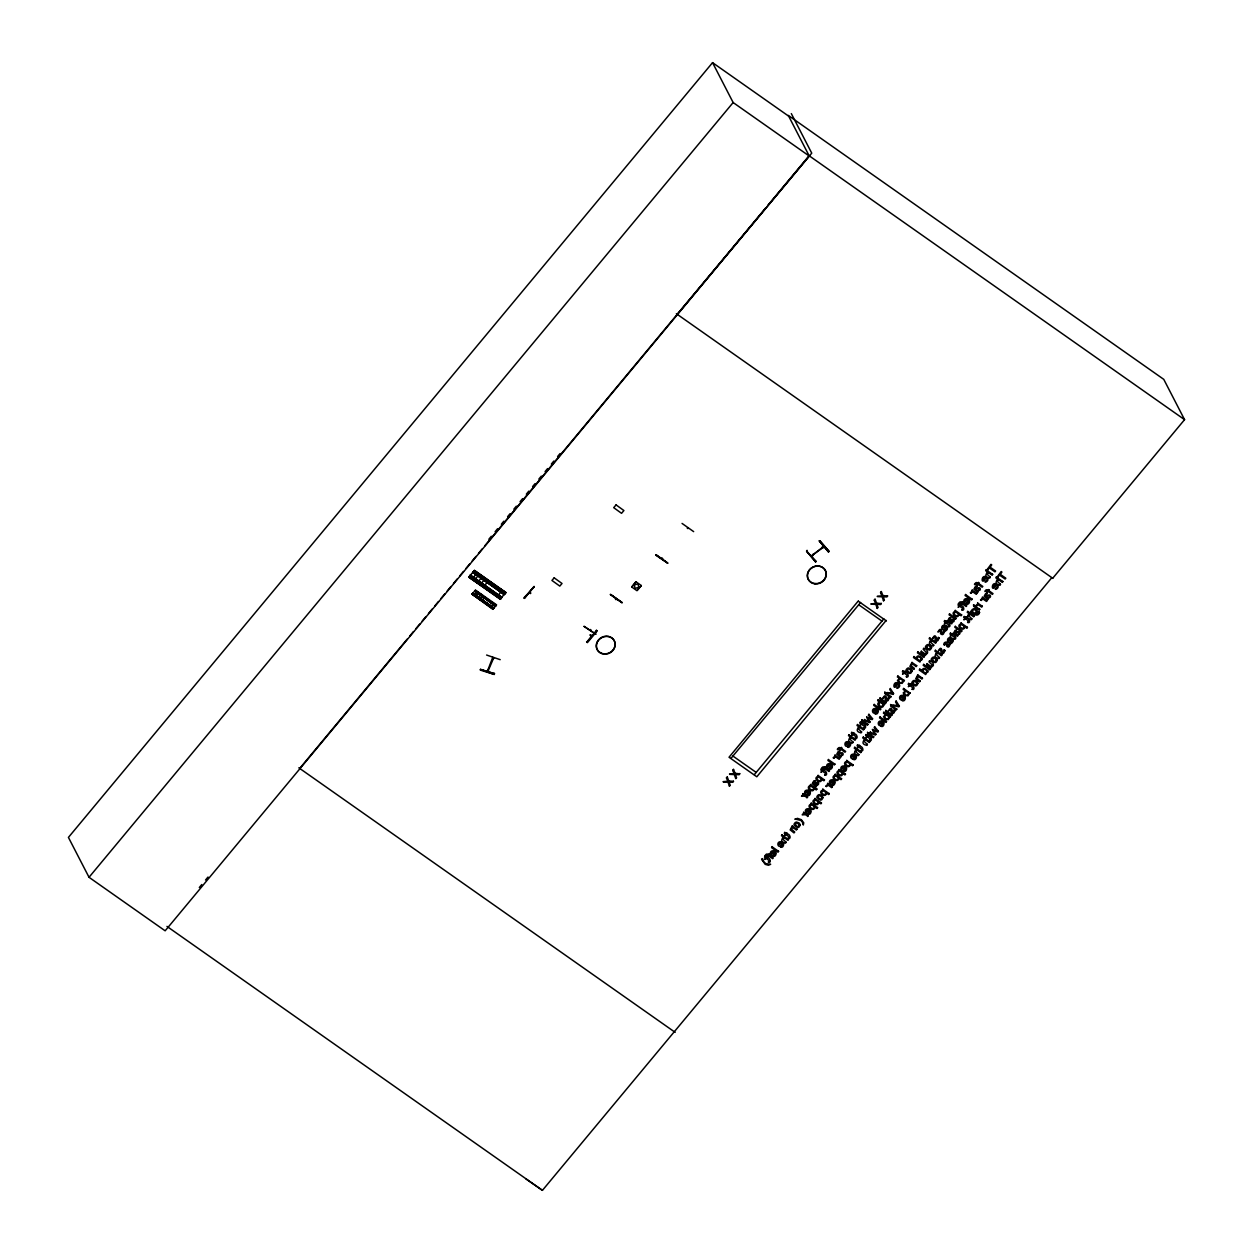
<?xml version="1.0" encoding="UTF-8"?>
<svg xmlns="http://www.w3.org/2000/svg" width="1253" height="1253" viewBox="0 0 1253 1253"><rect width="100%" height="100%" fill="white"/><g stroke="black" fill="none" stroke-linecap="round" stroke-linejoin="round"><path stroke-width="1.5" d="M530.379 593.609L529.33 592.873L530.614 592.873M590.022 635.146L591.494 636.571L590.586 634.707M591.714 636.07L590.367 634.754M888.408 697.248C886.231 705.815 887.014 689.823 882.707 698.485C889.144 693.849 882.269 700.208 887.03 701.053A2.334 2.099 -27.3 0 0 888.173 700.411L889.285 697.858M894.188 709.731C892.011 718.298 892.794 702.322 888.487 710.968C894.924 706.347 888.048 712.706 892.809 713.537A2.334 2.099 -27.3 0 0 893.953 712.91L895.065 710.341M938.293 637.26C936.101 645.812 936.884 629.836 932.577 638.497C939.014 633.861 932.138 640.22 936.899 641.066A2.334 2.099 -27.3 0 0 938.058 640.424L939.155 637.871M943.65 630.807C941.457 639.375 942.24 623.383 937.933 632.045C944.37 627.424 937.495 633.783 942.256 634.613A2.334 2.099 -27.3 0 0 943.415 633.987L944.527 631.418M944.073 649.743C941.88 658.295 942.663 642.319 938.356 650.98C944.793 646.344 937.933 652.703 942.679 653.549A2.334 2.099 -27.3 0 0 943.838 652.907L944.95 650.354M823.879 546.997L823.033 547.655M944.417 644.747C947.566 640.111 944.95 646.391 948.035 647.112A2.334 2.099 -27.3 0 0 949.194 646.47L950.307 643.917M493.619 658.076L487.809 671.624L488.231 669.697M492.711 659.109L493.588 658.342L492.805 658.107M815.593 561.877L816.267 561.344L806.572 551.179L815.593 561.877L806.603 551.101L807.073 550.318M883.694 704.703C883.24 711.015 873.811 703.951 879.778 701.946M488.466 670.433L487.746 669.541M494.402 673.347L494.246 674.443L480.463 669.478M494.246 674.427L480.228 670.057M814.199 788.262C813.604 794.606 804.41 787.479 810.299 785.521M821.811 779.115C821.216 785.459 812.007 778.332 817.911 776.374M814.904 806.854C814.325 813.197 805.115 806.071 811.02 804.113M818.804 802.155C818.225 808.498 809.015 801.372 814.92 799.414M826.541 792.851C825.962 799.195 816.752 792.068 822.657 790.11M838.915 777.972C838.335 784.315 829.126 777.189 835.031 775.231M842.815 773.273C842.235 779.632 833.026 772.49 838.93 770.532M850.442 764.111C849.847 770.454 840.638 763.328 846.542 761.37M958.984 614.111C958.388 620.47 949.179 613.343 955.084 611.386M964.763 626.61C964.168 632.953 954.958 625.827 960.863 623.869M590.022 629.899L590.915 629.82M615.505 599.357L616.084 599.67M662.211 559.292L662.759 558.65L661.85 558.854M688.21 528.108L687.27 528.155L687.913 528.609M883.255 704.593C879.512 711.14 876.286 698.219 883.083 704.264M889.035 717.092C885.291 723.623 882.065 710.702 888.863 716.747M902.974 680.88C899.231 687.427 896.005 674.506 902.802 680.551M908.754 693.363C905.011 699.91 901.784 686.989 908.582 693.034M813.745 788.153C813.103 792.648 806.243 787.276 811.13 786.32L813.573 787.824M821.341 779.006C820.715 783.485 813.839 778.129 818.742 777.158L821.169 778.661M814.45 806.744C813.823 811.224 806.948 805.867 811.834 804.896L814.278 806.399M818.35 802.045C817.723 806.54 810.848 801.168 815.734 800.213L818.178 801.716M826.087 792.742C825.461 797.221 818.585 791.865 823.472 790.909L825.915 792.413M838.461 777.862C837.818 782.358 830.958 776.985 835.845 776.03L838.288 777.533M842.361 773.164C841.734 777.659 834.858 772.287 839.745 771.331L842.188 772.835M849.988 764.001C849.346 768.496 842.486 763.124 847.373 762.169L849.816 763.672M958.514 614.001C957.887 618.496 951.011 613.14 955.914 612.169L958.341 613.672M964.309 626.5C963.667 630.979 956.806 625.623 961.693 624.652L964.137 626.155M978.687 611.715L977.387 614.221L975.116 613.422M916.804 658.624C920.454 651.936 924.087 665.641 916.632 658.295M922.584 671.107C926.233 664.419 929.867 678.124 922.412 670.778M972.124 611.527C975.633 604.839 979.126 618.215 971.952 611.198M944.543 645.123L943.713 644.543C943.76 640.784 950.056 641.442 947.331 644.982C947.754 649.101 949.758 641.442 950.479 644.246M468.779 577.132L500.558 598.762L469.546 576.223L500.996 598.48L500.307 599.279L468.779 577.132L474.417 570.413L505.914 592.591L474.417 570.413M469.53 576.27L501.028 598.417M469.75 575.988L470.486 575.096L501.983 597.274L501.231 598.151L469.844 575.879M472.71 572.464L473.477 571.54L504.928 593.797L504.223 594.611L472.835 572.323M504.865 593.844L473.477 571.54M473.681 571.305L505.867 592.669L505.163 593.468L473.65 571.321L505.194 593.452M471.911 594L492.868 609.318L496.58 604.87L475.545 590.132L471.989 594.141L492.993 609.021M472.929 593.249L493.917 608.065L472.945 593.217L472.428 593.828L493.525 608.519L472.052 594.173M474.918 590.883L495.452 606.233L474.605 591.009L496.125 605.45L475.106 590.664M496.063 605.481L475.294 590.288M500.307 599.279L505.398 592.747M500.213 659.673L486.603 655.037M656.039 554.719L667.645 562.926M589.991 630.071L590.429 629.476M661.772 558.948L662.148 557.961M837.834 749.451L840.246 748.824L839.98 750.672L840.857 749.075M958.968 603.742L961.537 603.226L959.955 605.152L958.451 603.883M975.006 584.462L977.418 583.835L977.152 585.684L978.029 584.086M812.743 554.359L813.213 555.33L811.913 556.191M979.486 612.278C978.938 617.463 972.03 614.55 970.48 611.386M833.762 757.971L835.829 756.984L839.103 759.287L839.588 758.175M826.369 786.32L828.437 785.333L831.694 787.636L832.18 786.524M970.934 592.982L973.001 591.996L976.275 594.282L976.76 593.17M976.385 605.857L978.452 604.87L981.725 607.172L982.211 606.06M981.146 600.156L983.213 599.153L986.487 601.456L986.957 600.344M469.985 575.299L501.592 597.509L470.376 575.252M473.979 570.726L505.539 592.826M472.616 593.483L493.917 608.065M504.489 594.079L472.976 571.76M807.465 796.814L806.979 797.926C805.115 793.963 798.6 798.349 802.891 794.825M833.934 758.3L833.135 757.736L835.015 756.185M808.169 815.39L807.699 816.502C805.836 812.539 799.304 816.94 803.596 813.416M826.526 786.649L825.727 786.085L827.606 784.535M971.106 593.311L970.308 592.747L972.187 591.197M976.557 606.201L975.758 605.622L977.638 604.087M981.318 600.485L980.504 599.905L982.383 598.37M764.956 856.05L766.46 857.318C771.19 852.369 762.294 858.258 766.194 854.311A1.66 1.504 -27.3 0 1 767.306 854.045L768.684 854.656L768.95 853.794M821.279 768.872L822.782 770.141C827.513 765.191 818.616 771.081 822.516 767.134A1.66 1.504 -27.3 0 1 823.628 766.867L824.991 767.462L825.257 766.617M838.006 749.78L837.302 749.294L838.539 747.853A1.66 1.504 -27.3 0 1 839.667 747.587L841.029 748.182L841.296 747.321M959.14 604.087L958.435 603.586L959.688 602.145A1.66 1.504 -27.3 0 1 960.8 601.879L962.163 602.474L962.429 601.612M975.179 584.791L974.458 584.29L975.711 582.849A1.66 1.504 -27.3 0 1 976.839 582.582L978.201 583.193L978.468 582.332M988.225 591.259L986.706 592.403C989.839 588.55 982.148 593.891 985.923 590.022A1.66 1.504 -27.3 0 1 987.035 589.756L988.398 590.367L988.664 589.505M788.685 116.169L712.55 62.65L68.429 837.411L89.026 877.288L165.145 930.807L809.266 156.045L788.294 115.417L1163.771 379.361L1184.571 419.661L1052.614 578.369L1051.721 577.758M89.026 877.288L733.146 102.542L712.55 62.65M199.305 887.516L201.796 884.524M205.523 880.029L208.014 877.037M488.842 539.26L491.333 536.253M495.092 531.726L497.582 528.719M501.341 524.208L503.831 521.201M507.59 516.69L510.096 513.683M513.84 509.172L516.346 506.165M520.089 501.654L522.595 498.647M526.338 494.136L528.844 491.129M532.588 486.618L535.094 483.611M538.837 479.1L541.343 476.093M545.086 471.582L547.592 468.575M551.336 464.064L553.842 461.057M557.585 456.546L560.091 453.539M299.702 768.418L407.209 639.108M409.715 636.101L413.459 631.59M415.965 628.583L419.708 624.072M422.214 621.065L425.957 616.554M428.463 613.547L432.222 609.036M434.713 606.029L438.472 601.518M440.962 598.511L444.721 594M447.211 590.993L450.97 586.482M453.461 583.475L457.22 578.964M459.71 575.957L463.469 571.446M465.975 568.439L469.718 563.928M472.224 560.921L475.968 556.41M478.474 553.403L482.217 548.892M484.723 545.885L765.552 208.092M768.042 205.1L809.093 155.717L1184.571 419.661M472.256 578.714L477.127 572.872M474.401 580.217L479.257 574.375M477.597 582.457L482.452 576.615M480.432 584.446L485.303 578.604M477.362 591.745L474.041 595.504M483.642 586.702L488.498 580.859M480.917 594.251L477.612 598.01M497.347 596.35L502.202 590.508M490.847 607.407L494.089 603.507M631.825 586.78L635.944 581.752L641.317 585.558L636.822 590.602L631.825 587.062L635.944 581.752M641.317 585.558L637.166 590.555M886.137 620.423L756.812 776.782L729.027 757.251L858.336 600.892M723.185 781.621L727.758 781.261L726.395 777.753M726.568 778.097L727.179 776.829M729.497 774.041L734.07 773.681L732.707 770.172M732.88 770.501L733.491 769.232M870.992 603.852L875.565 603.492L874.202 599.983M874.375 600.312L874.986 599.044M877.288 596.271L881.861 595.911L880.514 592.403M880.671 592.732L881.282 591.463M729.324 785.944L730.28 785.333L728.901 781.778M729.074 782.107L732.801 782.295L733.381 781.089M735.636 778.364L736.592 777.753L735.213 774.182M735.386 774.526L739.113 774.714L739.677 773.493M877.131 608.175L878.087 607.564L876.708 603.993M876.881 604.338L880.608 604.526L881.172 603.304M883.428 600.594L884.383 599.983L883.005 596.412M883.177 596.741L886.92 596.945L887.484 595.723M834.827 763.907L834.341 765.019L827.92 760.493L828.405 759.381M853.027 742.011L852.541 743.123C844.13 741.181 852.948 736.999 848.5 735.746L848.97 734.634M861.531 731.783L861.046 732.895C852.635 730.953 861.453 726.756 857.005 725.518L857.475 724.406M880.64 708.791L880.17 709.903L873.748 705.376L874.218 704.264M879.951 702.291L877.664 700.678L878.134 699.566M904.274 680.348L902.144 683.371L898.84 682.901L897.461 680.363L899.67 678.562L897.383 676.949L897.853 675.837M920.407 660.942L919.937 662.054L913.515 657.543L913.985 656.431M924.322 656.243L923.853 657.355L917.431 652.844L917.901 651.732M933.673 644.997L933.187 646.109C924.777 644.183 933.595 639.985 929.146 638.732L929.632 637.62M955.945 618.215L955.459 619.327L949.038 614.816L949.523 613.704M971.983 598.903L971.514 600.015L965.092 595.504L965.562 594.392M990.183 577.022L989.713 578.134C981.303 576.192 990.121 571.994 985.672 570.757L986.142 569.645M862.534 720.318L861.97 721.54L861.719 719.755M880.828 698.313L880.248 699.534L880.013 697.749M885.589 692.58L885.025 693.802L884.775 692.016M989.337 567.719L987.787 570.115L987.066 569.614L991.013 564.304M822.595 771.034L820.934 772.349L822.125 770.924L820.809 769.984L821.451 769.201M853.105 734.352L851.445 735.668L852.635 734.227L851.304 733.303L851.789 732.191M861.61 724.124L859.95 725.424L861.14 723.999L859.809 723.059L860.294 721.947M904.196 672.892L902.52 674.208L903.726 672.783L902.395 671.843L902.865 670.731M945.984 622.631L944.323 623.947L945.514 622.522L944.182 621.582L944.668 620.47M959.767 606.045L958.106 607.36L959.297 605.935L957.981 604.995L958.623 604.212M989.51 568.048L994.929 571.854L995.618 571.039L990.199 567.217L991.75 564.821M803.063 795.169L802.844 793.572M810.472 785.85L810.472 784.409M818.084 776.703L818.084 775.247M835.187 756.514L834.968 754.933M851.962 732.519L853.277 733.444L853.544 732.582M860.466 722.292L861.782 723.216L862.048 722.354M867.859 724.156L867.389 725.268L862.784 722.026L863.254 720.914M870.021 721.556L869.598 722.605L864.006 720.538L864.492 719.426M864.664 719.755L868.877 721.493L866.606 716.888M866.778 717.217L871.258 718.627L868.376 715.291L868.877 714.147M886.153 702.15L885.683 703.262L881.078 700.02L881.548 698.908M890.93 696.417L890.444 697.529L885.84 694.287L886.31 693.175M886.811 692.564L892.089 693.003M892.261 693.332L889.771 689.573L890.288 688.398M903.037 671.075L904.368 672L904.635 671.138M914.236 668.366L913.766 669.478L909.897 666.424L912.012 662.273M925.92 654.317L925.45 655.429L920.845 652.186L921.315 651.074M921.488 651.403L924.933 653.831L926.687 652.735L923.226 649.32L923.696 648.208M944.825 620.799L946.156 621.739L946.422 620.877M955.256 611.715L955.256 610.258M972.359 591.526L972.14 589.944M824.631 774.746C827.81 776.923 827.011 770.015 823.425 770.595L824.819 768.371M824.991 768.7L828.953 771.488L829.611 770.705L825.633 767.917L825.899 767.055M841.029 749.419L844.992 752.207L845.634 751.424L841.671 748.636L841.938 747.775M855.141 738.048C858.321 740.225 857.506 733.318 853.919 733.898L854.186 733.036M863.646 727.821C866.825 729.998 866.011 723.091 862.424 723.67L862.69 722.809M906.232 676.604C909.412 678.781 908.597 671.874 905.011 672.454L905.277 671.592M948.02 626.343C951.199 628.52 950.385 621.613 946.798 622.193L947.064 621.331M961.803 609.757C964.982 611.934 964.183 605.011 960.597 605.606L961.991 603.382M962.163 603.711L966.126 606.499L966.783 605.716L962.805 602.928L963.071 602.066M978.201 584.431L982.164 587.203L982.806 586.435L978.844 583.647L979.11 582.786M816.142 785.427L818.178 784.691A1.848 1.66 -27.3 0 0 818.601 783.407L818.538 783.094A2.099 1.879 -27.3 0 0 817.896 782.248C814.654 782.029 811.396 785.396 815.014 780.619M839.526 751.142C835.892 755.919 839.15 752.552 842.392 752.787A2.099 1.879 -27.3 0 1 843.034 753.617L843.112 753.93A1.848 1.66 -27.3 0 1 842.689 755.214L840.653 755.951M951.7 622.381L953.737 621.645A1.848 1.66 -27.3 0 0 954.159 620.36L954.081 620.047A2.099 1.879 -27.3 0 0 953.439 619.201C950.197 618.982 946.955 622.349 950.573 617.572M976.698 586.153C973.064 590.93 976.322 587.563 979.564 587.782A2.099 1.879 -27.3 0 1 980.206 588.628L980.285 588.941A1.848 1.66 -27.3 0 1 979.862 590.226L977.826 590.962M808.138 791.16L806.039 791.301L805.616 793.165L807.966 790.831M830.175 764.643L828.076 764.784L827.669 766.648L830.003 764.314M848.422 742.7L846.323 742.841L845.9 744.705L848.25 742.371M876.004 709.527L873.905 709.668L873.482 711.532L875.831 709.198M897.336 683.872L895.237 684.013L894.814 685.861L897.164 683.543M945.232 626.265L943.133 626.39L942.726 628.254L945.06 625.92M967.347 599.654L965.249 599.795L964.841 601.659L967.175 599.326M985.594 577.711L983.495 577.852L983.072 579.716L985.422 577.382M807.104 795.091C810.065 798.004 812.461 789.735 807.621 790.079C801.528 789.907 806.196 799.79 808.561 791.254M829.141 768.575C832.117 771.503 834.514 763.234 829.674 763.563C823.581 763.39 828.233 773.273 830.598 764.737M847.514 747.023C848.97 749.137 853.418 742.543 848.485 741.729C842 740.351 845.853 751.8 848.845 742.794M874.97 713.458C877.93 716.387 880.326 708.117 875.487 708.446C869.394 708.274 874.061 718.157 876.427 709.621M897.931 684.295L898.73 685.219A1.707 1.535 -27.3 0 1 898.746 686.268C892.919 690.231 902.176 687.96 899.043 683.872C892.543 678.249 892.34 693.802 897.759 683.95M944.198 630.196C947.174 633.11 949.555 624.84 944.731 625.169C938.622 625.012 943.29 634.895 945.655 626.343M966.314 603.586C969.289 606.499 971.686 598.229 966.846 598.574C960.753 598.401 965.405 608.285 967.77 599.748M986.189 578.134L986.988 579.058A1.707 1.535 -27.3 0 1 986.988 580.108C981.162 584.07 990.434 581.799 987.301 577.727C980.801 572.104 980.598 587.641 986.017 577.805M807.23 795.467L809.532 793.556A1.707 1.535 -27.3 0 0 809.532 792.507L808.733 791.583M829.282 768.966L831.585 767.04A1.707 1.535 -27.3 0 0 831.585 765.99L830.77 765.066M875.095 713.85L877.398 711.923A1.707 1.535 -27.3 0 0 877.398 710.874L876.599 709.95M888.549 697.623L889.458 698.187M938.434 637.636L939.327 638.2M943.791 631.183L944.684 631.763M944.323 630.572L946.641 628.661A1.707 1.535 -27.3 0 0 946.626 627.596L945.827 626.672M966.455 603.962L968.757 602.051A1.707 1.535 -27.3 0 0 968.757 601.001L967.942 600.077M824.803 775.074L825.774 773.649L822.767 771.378M855.313 738.377L856.269 736.952L853.277 734.681M863.818 728.15L864.774 726.724L861.782 724.453M906.405 676.933L907.36 675.508L904.368 673.237M948.192 626.672L949.147 625.247L946.156 622.96M961.975 610.086L962.946 608.66L959.939 606.374M815.186 780.964L813.745 780.917L812.226 783.673L816.157 786.884L816.627 785.772M839.698 751.487L838.257 751.455L836.738 754.196L840.669 757.407L841.139 756.295M851.304 737.5L854.922 740.257L855.392 739.145M859.809 727.273L863.427 730.029L863.897 728.917M867.421 717.922L872.072 719.629L872.495 718.58M883.866 705.032L884.555 704.076M886.983 692.909L893.044 694.397L893.467 693.363M912.529 663.871L916.147 666.627L916.616 665.515M931.966 640.502L935.568 643.259L936.054 642.147M950.745 617.901L949.304 617.87L947.785 620.627L951.716 623.837L952.186 622.725M976.87 586.482L975.429 586.451L973.91 589.208L977.841 592.418L978.311 591.306M988.476 572.511L992.094 575.268L992.564 574.156M814.372 788.591L816.298 789.954L816.784 788.842M821.984 779.444L823.91 780.807L824.38 779.695M959.156 614.456L961.082 615.803L961.552 614.69M761.746 859.527L762.576 858.603L763.531 861.547L765.834 863.63L770.658 864.288L768.449 865.259L765.16 864.335L761.573 859.198M778.505 851.085L778.019 852.197L771.597 847.686L772.083 846.574M785.991 842.063L785.521 843.175C777.111 841.249 785.929 837.051 781.48 835.798L781.95 834.686M795.232 819.337L797.409 818.334L801.325 819.666L803.753 822.814L803.314 825.022L802.312 822.031A6.876 6.187 -27.3 0 0 800.714 820.402L795.013 818.976M858.806 754.494L858.321 755.606C849.91 753.679 858.728 749.482 854.28 748.229L854.765 747.117M867.311 744.266L866.825 745.378C858.415 743.436 867.233 739.254 862.784 738.001L863.27 736.889M886.419 721.274L885.949 722.386L879.528 717.875L879.998 716.763M890.335 716.559L888.205 719.582L884.9 719.097L883.522 716.575L885.73 714.774L883.443 713.161L883.913 712.049M910.054 692.846L907.939 695.854L904.619 695.384L903.241 692.846L905.465 691.045L903.162 689.432L903.632 688.32M926.186 673.441L925.716 674.553L919.295 670.042L919.765 668.93M930.102 668.726L929.632 669.838L923.21 665.327L923.68 664.215M939.452 657.48L938.983 658.592C930.556 656.666 939.374 652.468 934.926 651.231L935.411 650.119M961.724 630.698L961.255 631.81L954.833 627.299L955.303 626.187M971.764 618.622L971.294 619.734C962.884 617.792 971.686 613.61 967.253 612.357L967.723 611.245M1000.395 584.196L999.91 585.308C991.499 583.365 1000.317 579.168 995.869 577.931L996.354 576.819M868.313 732.801L867.749 734.023L867.499 732.238M886.607 710.796L886.043 712.017L885.793 710.232M891.369 705.063L890.805 706.285L890.57 704.499M974.317 605.309L973.738 606.53L973.503 604.745M999.549 574.892L997.983 577.288L997.263 576.787L1001.225 571.478M766.288 858.227L764.612 859.542L765.818 858.101L764.487 857.162L765.129 856.394M786.085 834.404L784.425 835.72L785.615 834.279L784.284 833.355L784.77 832.243M858.885 746.835L857.224 748.151L858.415 746.71L857.083 745.786L857.569 744.674M867.389 736.607L865.729 737.923L866.919 736.482L865.588 735.558L866.074 734.446M909.976 685.391L908.315 686.707L909.506 685.266L908.174 684.342L908.66 683.23M951.763 635.13L950.103 636.43L951.293 635.005L949.962 634.065L950.447 632.953M965.546 618.528L963.886 619.843L965.076 618.418L963.761 617.478L964.23 616.366M999.706 575.221L1005.125 579.027L1005.814 578.213L1000.395 574.391L1001.946 571.994M784.926 832.572L786.257 833.511L786.524 832.65M794.496 831.835L794.026 832.947L790.173 829.893L792.272 825.727M803.768 813.745L803.565 812.163M811.192 804.442L811.177 802.985M815.092 799.743L815.076 798.302M822.829 790.439L822.814 788.998M827.779 784.864L827.575 783.282M835.187 775.56L835.187 774.119M839.103 770.877L839.087 769.42M846.715 761.699L846.715 760.258M857.741 745.002L859.057 745.942L859.323 745.081M866.246 734.775L867.562 735.699L867.828 734.853M873.654 736.639L873.169 737.751L868.564 734.509L869.034 733.397M875.816 734.039L875.377 735.088L869.801 733.021L870.271 731.909M870.443 732.238L874.657 733.976L872.386 729.371M872.558 729.7L877.037 731.11L874.155 727.789L874.657 726.646M891.932 714.633L891.463 715.745L886.858 712.503L887.328 711.391M896.709 708.9L896.224 710.012L891.619 706.77L892.089 705.658M892.606 705.063L897.868 705.486M898.041 705.831L895.55 702.056L896.067 700.881M908.832 683.558L910.148 684.483L910.414 683.621M920.015 680.865L919.545 681.977L915.677 678.907L917.791 674.756M931.715 666.8L931.23 667.912L926.625 664.67L927.095 663.557M927.267 663.886L930.713 666.314L932.467 665.218L929.006 661.819L929.475 660.707M950.62 633.298L951.935 634.222L952.202 633.36M961.035 624.198L961.035 622.741M964.403 616.711L965.734 617.635L966 616.774M970.652 611.715L971.498 611.088A2.741 2.475 -27.3 0 1 972.469 609.35C975.554 606.703 980.018 612.78 975.288 613.751M979.642 609.146L979.173 610.258L974.568 607.016L975.038 605.904M977.81 604.416L977.591 602.818M982.556 598.699L982.352 597.101M768.324 861.923C771.503 864.1 770.689 857.193 767.102 857.772L768.496 855.548M768.669 855.877L772.647 858.665L773.289 857.898L769.326 855.11L769.593 854.248M788.121 838.1C791.301 840.293 790.486 833.37 786.9 833.95L787.166 833.104M860.921 750.531C864.1 752.724 863.301 745.801 859.699 746.381L859.965 745.535M869.425 740.304C872.605 742.496 871.806 735.574 868.204 736.153L868.47 735.292M912.012 689.087C915.191 691.264 914.377 684.357 910.79 684.937L911.056 684.075M953.799 638.826C956.979 641.003 956.164 634.096 952.578 634.676L952.844 633.814M967.582 622.24C970.762 624.417 969.963 617.51 966.376 618.089L966.643 617.228M988.398 591.588L992.36 594.376L993.018 593.609L989.056 590.821L989.322 589.959M957.48 634.864L959.516 634.128A1.848 1.66 -27.3 0 0 959.939 632.843L959.876 632.53A2.099 1.879 -27.3 0 0 959.234 631.7C955.992 631.465 952.734 634.832 956.352 630.055M986.894 593.327C983.276 598.104 986.518 594.721 989.76 594.956A2.099 1.879 -27.3 0 1 990.403 595.801L990.481 596.115A1.848 1.66 -27.3 0 1 990.058 597.399L988.022 598.135M773.868 851.821L771.754 851.962L771.347 853.826L773.696 851.492M781.402 842.768L779.303 842.893L778.88 844.757L781.23 842.423M808.843 809.751L806.744 809.892L806.337 811.74L808.671 809.422M832.853 780.87L830.755 781.011L830.332 782.874L832.681 780.541M844.381 767.008L842.267 767.149L841.859 769.013L844.209 766.679M854.201 755.199L852.103 755.324L851.68 757.188L854.029 754.854M881.783 722.026L879.684 722.151L879.261 724.015L881.611 721.681M903.115 696.355L901.017 696.496L900.609 698.36L902.943 696.026M951.011 638.748L948.913 638.889L948.505 640.737L950.839 638.419M995.79 584.885L993.692 585.026L993.284 586.89L995.618 584.556M772.819 855.768C775.795 858.681 778.191 850.411 773.352 850.74C767.259 850.568 771.926 860.466 774.291 851.915M780.368 846.699C783.329 849.612 785.725 841.343 780.885 841.671C774.793 841.515 779.46 851.398 781.825 842.846M807.809 813.683C810.785 816.596 813.166 808.326 808.342 808.671C802.233 808.498 806.901 818.381 809.266 809.83M831.945 785.177C833.417 787.307 837.85 780.713 832.916 779.899C826.432 778.52 830.285 789.97 833.276 780.964M843.332 770.94C846.308 773.868 848.704 765.599 843.864 765.928C837.771 765.755 842.439 775.638 844.804 767.102M853.168 759.13C856.144 762.043 858.524 753.773 853.7 754.102C847.592 753.946 852.259 763.829 854.624 755.277M880.702 726.004C883.819 728.792 886.059 720.616 881.282 720.929C875.174 720.773 879.841 730.656 882.206 722.104M902.082 700.286C905.058 703.199 907.438 694.945 902.614 695.274C896.506 695.102 901.173 704.985 903.538 696.449M950.119 643.055C951.575 645.185 956.023 638.591 951.074 637.777C944.59 636.399 948.443 647.848 951.434 638.826M996.386 585.308L997.184 586.232A1.707 1.535 -27.3 0 1 997.2 587.281C991.374 591.244 1000.646 588.973 997.498 584.885C990.998 579.278 990.794 594.815 996.213 584.979M772.96 856.144L775.262 854.233A1.707 1.535 -27.3 0 0 775.262 853.168L774.464 852.244M780.494 847.075L782.796 845.164A1.707 1.535 -27.3 0 0 782.796 844.115L781.997 843.175M807.934 814.058L810.252 812.148A1.707 1.535 -27.3 0 0 810.237 811.098L809.438 810.174M843.473 771.331L845.775 769.405A1.707 1.535 -27.3 0 0 845.775 768.355L844.976 767.431M853.293 759.506L855.611 757.595A1.707 1.535 -27.3 0 0 855.595 756.546L854.797 755.606M894.329 710.106L895.237 710.686M902.207 700.678L904.525 698.751A1.707 1.535 -27.3 0 0 904.509 697.702L903.711 696.778M944.214 650.119L945.122 650.683M768.481 862.252L769.452 860.827L766.46 858.556M788.294 838.445L789.249 837.02L786.257 834.733M861.093 750.876L862.048 749.451L859.057 747.164M869.598 740.648L870.553 739.207L867.562 736.936M912.184 689.416L913.139 687.991L910.148 685.72M953.972 639.155L954.927 637.73L951.935 635.459M967.755 622.569L968.726 621.143L965.718 618.872M784.284 837.568L787.902 840.309L788.372 839.197M792.789 827.34L796.407 830.081L796.877 828.969M857.083 749.999L860.701 752.74L861.187 751.628M865.588 739.771L869.206 742.512L869.692 741.4M873.2 730.405L877.852 732.112L878.275 731.063M892.762 705.392L898.824 706.88L899.247 705.846M918.308 676.354L921.926 679.11L922.396 677.998M937.745 652.985L941.348 655.742L941.833 654.63M956.525 630.4L955.084 630.369L953.58 633.11L957.496 636.32L957.965 635.208M970.057 614.111L973.675 616.868L974.145 615.756M987.066 593.656L985.625 593.624L984.106 596.381L988.037 599.592L988.507 598.48M998.688 579.685L1002.29 582.441L1002.776 581.329M815.076 807.183L817.019 808.545L817.489 807.433M818.976 802.484L820.919 803.846L821.388 802.734M826.714 793.18L828.656 794.543L829.126 793.431M839.087 778.301L841.014 779.664L841.499 778.552M842.987 773.602L844.929 774.965L845.399 773.853M850.615 764.44L852.541 765.802L853.027 764.69M964.935 626.939L966.862 628.301L967.347 627.189M525.994 1178.979L542.424 1190.35L1051.815 577.649L1052.708 578.26L676.354 313.704M677.231 314.331L811.74 153.148L791.316 113.6M524.349 598.276L534.138 586.639M534.279 586.764L523.848 597.932L524.49 598.401L534.044 586.404M610.681 594.486L622.287 602.709L610.634 594.47M584.117 626.422L595.989 634.316L584.117 626.359M656.024 554.781L667.818 563.27L655.946 555.298M976.071 589.944C977.622 586.467 981.193 590.1 977.34 590.836L975.899 589.615M949.946 621.363C951.497 617.886 955.068 621.519 951.231 622.255L949.774 621.034M986.268 597.117C987.818 593.64 991.389 597.274 987.552 598.01L986.095 596.788M955.726 633.846C957.276 630.369 960.847 634.002 957.01 634.738L955.553 633.517M838.899 754.933C840.45 751.455 844.021 755.089 840.168 755.825L838.727 754.604M814.387 784.409C815.938 780.932 819.509 784.566 815.672 785.302L814.215 784.08M819.572 541.045L829.126 551.383L828.452 551.915L819.258 540.889L828.452 551.915M823.785 546.371L811.725 555.721L823.957 546.841M829.047 551.383L820.026 540.701M530.708 593.202L529.894 592.434M504.223 594.611L472.741 572.449M495.875 605.732L474.605 591.009M988.648 572.856L987.74 573.169A1.754 1.582 -27.3 0 0 986.894 573.937L990.356 577.351M998.86 580.014L997.952 580.343A1.754 1.582 -27.3 0 0 997.106 581.11L1000.567 584.524M970.229 614.456L969.321 614.769A1.754 1.582 -27.3 0 0 968.475 615.536L971.936 618.951M932.138 640.831L931.23 641.16A1.754 1.582 -27.3 0 0 930.384 641.928L933.845 645.326M937.917 653.314L937.009 653.643A1.754 1.582 -27.3 0 0 936.163 654.411L939.625 657.825M912.701 664.2L911.792 664.529A1.754 1.582 -27.3 0 0 910.947 665.296L914.408 668.71M918.48 676.698L917.572 677.012A1.754 1.582 -27.3 0 0 916.726 677.779L920.188 681.193M859.981 727.601L859.088 727.93A1.754 1.582 -27.3 0 0 858.227 728.698L861.704 732.112M851.476 737.845L850.583 738.158A1.754 1.582 -27.3 0 0 849.722 738.925L853.183 742.34M865.76 740.1L864.868 740.413A1.754 1.582 -27.3 0 0 864.006 741.181L867.483 744.595M857.256 750.328L856.363 750.641A1.754 1.582 -27.3 0 0 855.501 751.408L858.978 754.823M792.961 827.669L792.053 827.982A1.754 1.582 -27.3 0 0 791.207 828.75L794.668 832.164M784.456 837.897L783.548 838.21A1.754 1.582 -27.3 0 0 782.702 838.993L786.164 842.392M950.15 643.008L952.421 641.144A1.707 1.535 -27.3 0 0 952.421 640.095L951.607 639.171M847.561 746.976L849.816 745.096A1.707 1.535 -27.3 0 0 849.816 744.047L849.017 743.123M831.992 785.13L834.263 783.266A1.707 1.535 -27.3 0 0 834.247 782.217L833.449 781.292M925.419 653.956C929.366 654.661 927.549 648.334 923.868 648.553M931.198 666.439C935.145 667.16 933.344 660.817 929.648 661.036M919.937 660.613L922.13 659.595A1.973 1.77 -27.3 0 0 922.286 658.311L918.574 655.899A2.396 2.161 -27.3 0 0 917.165 656.447A2.788 2.506 -27.3 0 0 916.162 658.17L914.157 656.776M925.716 673.112L927.909 672.078A1.973 1.77 -27.3 0 0 928.066 670.794L924.354 668.382A2.396 2.161 -27.3 0 0 922.944 668.93A2.788 2.506 -27.3 0 0 921.942 670.653L919.937 669.259M882.77 595.52L887.657 596.052M877.46 596.6L882.096 596.788L883.6 600.923M876.473 603.116L881.345 603.648M871.164 604.181L875.8 604.385L877.304 608.504M734.978 773.305L739.85 773.837M729.669 774.37L734.305 774.573L735.809 778.693M728.666 780.885L733.553 781.418M723.357 781.95L727.993 782.154L729.497 786.273M480.541 669.415L494.575 673.691L480.463 669.415M733.146 102.542L809.266 156.045M986.315 569.974L992.736 574.485M996.527 577.147L1002.948 581.658M972.312 590.273L976.933 593.515M982.524 597.446L987.129 600.688M965.734 594.721L972.156 599.247M977.763 603.147L982.383 606.389M973.675 605.074L974.489 605.638M975.21 606.233L979.815 609.475M978.859 612.044L979.658 612.607M967.896 611.574L974.317 616.084M955.428 610.587L961.724 615.035M949.696 614.033L956.117 618.543M961.208 623.086L967.52 627.518M955.475 626.516L961.897 631.026M929.804 637.965L936.226 642.476M935.584 650.448L942.005 654.959M858.603 601.393L886.388 620.924M918.073 652.061L924.495 656.572M923.853 664.544L930.274 669.055M912.184 662.602L916.789 665.844M917.963 675.085L922.568 678.327M898.025 676.166L904.447 680.692M903.805 688.664L910.226 693.175M884.947 692.345L885.761 692.909M886.482 693.504L891.102 696.746M890.742 704.828L891.541 705.408M892.261 706.003L896.882 709.245M880.186 698.078L881 698.641M881.72 699.237L886.325 702.479M878.306 699.894L884.728 704.405M885.965 710.561L886.779 711.124M887.5 711.735L892.105 714.962M874.39 704.609L880.812 709.12M884.085 712.377L890.507 716.888M880.17 717.092L886.591 721.603M861.892 720.083L862.706 720.647M863.427 721.242L868.031 724.485M857.647 724.735L864.069 729.246M867.671 732.566L868.486 733.13M869.206 733.725L873.811 736.968M863.442 737.218L869.864 741.729M849.142 734.963L855.564 739.474M854.938 747.446L861.359 751.972M846.887 760.587L853.199 765.019M835.14 755.261L839.761 758.504M828.562 759.725L834.984 764.236M839.259 769.749L845.571 774.182M835.359 774.448L841.671 778.88M823.769 769.64L823.299 769.514M818.256 775.591L824.552 780.024M827.747 783.611L832.352 786.853M822.986 789.327L829.298 793.76M810.644 784.738L816.956 789.171M815.249 798.631L821.561 803.063M803.016 793.901L807.637 797.143M811.349 803.33L817.661 807.762M468.904 577.006L500.401 599.153M803.737 812.492L808.342 815.734M792.444 826.072L797.049 829.298M782.123 835.015L788.544 839.541M772.255 846.903L778.677 851.413M767.619 857.146L766.805 856.363M298.825 767.807L675.179 1032.362M166.962 926.406L542.424 1190.35M882.378 722.433L883.177 723.357A1.707 1.535 -27.3 0 1 883.193 724.422L880.749 725.957M487.323 671.467L492.774 657.277M869.049 714.492L872.668 718.909M874.829 726.975L878.447 731.392M867.593 718.251L870.193 721.885M873.372 730.734L875.972 734.368M890.46 688.727L893.64 693.692M896.24 701.21L899.419 706.191M960.941 604.635L960.299 604.197M883.866 618.841L754.29 774.683M881.987 621.112L858.712 604.76M860.607 602.474L731.032 758.331M822.203 547.013L822.735 547.796M693.661 531.632L682.055 523.425M756.185 772.412L732.927 756.06M767.447 856.817L766.726 856.457M621.833 602.693L610.227 594.486M596.381 630.212L597.195 630.995L587.406 642.632L586.592 641.849M484.88 596.929L481.638 600.829M482.75 595.426L479.507 599.326M478.709 592.606L475.467 596.506M881.454 591.792L882.942 595.864M875.158 599.388L876.646 603.445M733.663 769.561L735.151 773.634M727.351 777.158L728.839 781.214M799.273 825.132C794.982 830.614 794.136 818.084 799.273 825.132M822.078 797.691C817.786 803.173 816.94 790.643 822.078 797.691M911.244 671.013C906.937 676.495 906.107 663.965 911.244 671.013M917.024 683.496C912.717 688.978 911.886 676.448 917.024 683.496M930.666 647.644C926.374 653.126 925.528 640.596 930.666 647.644M936.445 660.127C932.154 665.609 931.308 653.079 936.445 660.127M800.213 825.054L799.148 826.949A2.428 2.177 -27.3 0 1 797.675 827.591L794.089 825.054A2.412 2.177 -27.3 0 1 794.371 823.581L795.107 822.688A2.443 2.193 -27.3 0 1 796.595 822.062L799.367 823.158L800.213 825.054M823.017 797.613L821.968 799.508A2.428 2.177 -27.3 0 1 820.496 800.15L816.893 797.628A2.412 2.177 -27.3 0 1 817.175 796.141L817.911 795.263A2.443 2.193 -27.3 0 1 819.399 794.621L822.172 795.718L823.017 797.613M912.168 670.935L911.119 672.83A2.428 2.177 -27.3 0 1 909.647 673.472L906.06 670.95A2.412 2.177 -27.3 0 1 906.326 669.462L907.078 668.585A2.443 2.193 -27.3 0 1 908.55 667.943L911.323 669.039L912.168 670.935M917.948 683.433L916.898 685.313A2.428 2.177 -27.3 0 1 915.426 685.955L911.839 683.433A2.412 2.177 -27.3 0 1 912.121 681.961L912.857 681.068A2.443 2.193 -27.3 0 1 914.33 680.426L917.102 681.522L917.948 683.433M931.605 647.566L930.556 649.461A2.428 2.177 -27.3 0 1 929.084 650.103L925.481 647.566A2.412 2.177 -27.3 0 1 925.763 646.094L926.5 645.201A2.443 2.193 -27.3 0 1 927.987 644.575L930.76 645.671L931.605 647.566M937.385 660.049L936.336 661.944A2.428 2.177 -27.3 0 1 934.863 662.586L931.261 660.065A2.412 2.177 -27.3 0 1 931.543 658.577L932.279 657.7A2.443 2.193 -27.3 0 1 933.767 657.058L936.539 658.154L937.385 660.049M634.206 585.057L635.193 588.424L638.873 587.187L637.887 583.82L634.206 585.057M596.6 630.525L586.764 642.178L596.632 630.557M554.171 577.837L551.946 580.452L559.793 586.106L562.017 583.491L554.171 577.837M616.069 504.896L613.704 507.669L621.551 513.323L623.916 510.551L616.069 504.896M815.249 583.898A9.664 8.708 -27.3 0 0 825.758 571.243A9.664 8.708 -27.3 0 0 809.595 569.896A9.664 8.708 -27.3 0 0 815.249 583.898M815.123 583.569A9.585 8.63 -27.3 0 0 825.555 571.023A9.585 8.63 -27.3 0 0 809.532 569.692A9.585 8.63 -27.3 0 0 815.123 583.569M604.197 654.113A9.617 8.646 -27.3 0 0 614.643 641.536A9.617 8.646 -27.3 0 0 598.574 640.205A9.617 8.646 -27.3 0 0 604.197 654.113M604.071 653.847A9.585 8.63 -27.3 0 0 614.503 641.285A9.585 8.63 -27.3 0 0 598.464 639.954A9.585 8.63 -27.3 0 0 604.071 653.847"/></g></svg>
